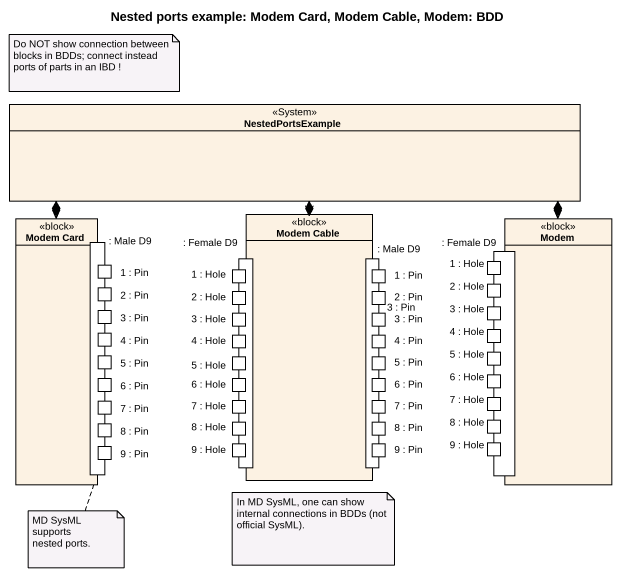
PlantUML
@startuml
title Nested ports example: Modem Card, Modem Cable, Modem: BDD
allowmixing
hide circle
hide empty members
class NestedPortsExample <<System>>
rectangle "Modem Card" as Modem_Card <<block>> {
  port ": Male D9" as Male_D9
}
rectangle "Modem Cable" as Modem_Cable <<block>> {
  port ": Female D9" as Female_D9
  port ": Male D9" as Male_D9_2
}
rectangle Modem <<block>> {
  port ": Female D9" as Female_D9_2
}
rectangle "1 : Pin" as p1_Pin
rectangle "1 : Hole" as p1_Hole
rectangle "2 : Pin" as p2_Pin
rectangle "1 : Hole" as p1_Hole_2
rectangle "2 : Hole" as p2_Hole
rectangle "1 : Pin" as p1_Pin_2
rectangle "2 : Pin" as p2_Pin_2
rectangle "2 : Hole" as p2_Hole_2
rectangle "3 : Hole" as p3_Hole
rectangle "3 : Pin" as p3_Pin
rectangle "4 : Pin" as p4_Pin
rectangle "3 : Hole" as p3_Hole_2
rectangle "4 : Hole" as p4_Hole
rectangle "4 : Pin" as p4_Pin_2
rectangle "3 : Pin" as p3_Pin_2
rectangle "3 : Pin" as p3_Pin_3
rectangle "4 : Hole" as p4_Hole_2
rectangle "5 : Pin" as p5_Pin
rectangle "6 : Pin" as p6_Pin
rectangle "5 : Hole" as p5_Hole
rectangle "6 : Hole" as p6_Hole
rectangle "5 : Pin" as p5_Pin_2
rectangle "6 : Pin" as p6_Pin_2
rectangle "5 : Hole" as p5_Hole_2
rectangle "6 : Hole" as p6_Hole_2
rectangle "7 : Pin" as p7_Pin
rectangle "8 : Pin" as p8_Pin
rectangle "7 : Hole" as p7_Hole
rectangle "8 : Hole" as p8_Hole
rectangle "7 : Pin" as p7_Pin_2
rectangle "8 : Pin" as p8_Pin_2
rectangle "7 : Hole" as p7_Hole_2
rectangle "8 : Hole" as p8_Hole_2
rectangle "9 : Pin" as p9_Pin
rectangle "9 : Hole" as p9_Hole
rectangle "9 : Pin" as p9_Pin_2
rectangle "9 : Hole" as p9_Hole_2
Modem_Card <-up-* NestedPortsExample
Modem_Cable <-up-* NestedPortsExample
Modem <-up-* NestedPortsExample
p1_Pin_2 -left- p1_Hole_2
p2_Pin_2 -left- p2_Hole
p3_Hole_2 -right- p3_Pin_3
p5_Hole -right- p4_Pin_2
p6_Hole -right- p6_Pin_2
p5_Pin_2 -left- p4_Hole
p7_Hole -right- p7_Pin_2
p8_Hole -right- p8_Pin_2
p9_Hole -right- p9_Pin_2
note as N1
  Do NOT show connection between blocks in BDDs; connect instead ports of parts in an IBD !
end note
note as N2
  MD SysML supports
  nested ports.
end note
N2 .. p9_Pin
note as N3
  In MD SysML, one can show internal connections in BDDs (not official SysML).
end note
@enduml
